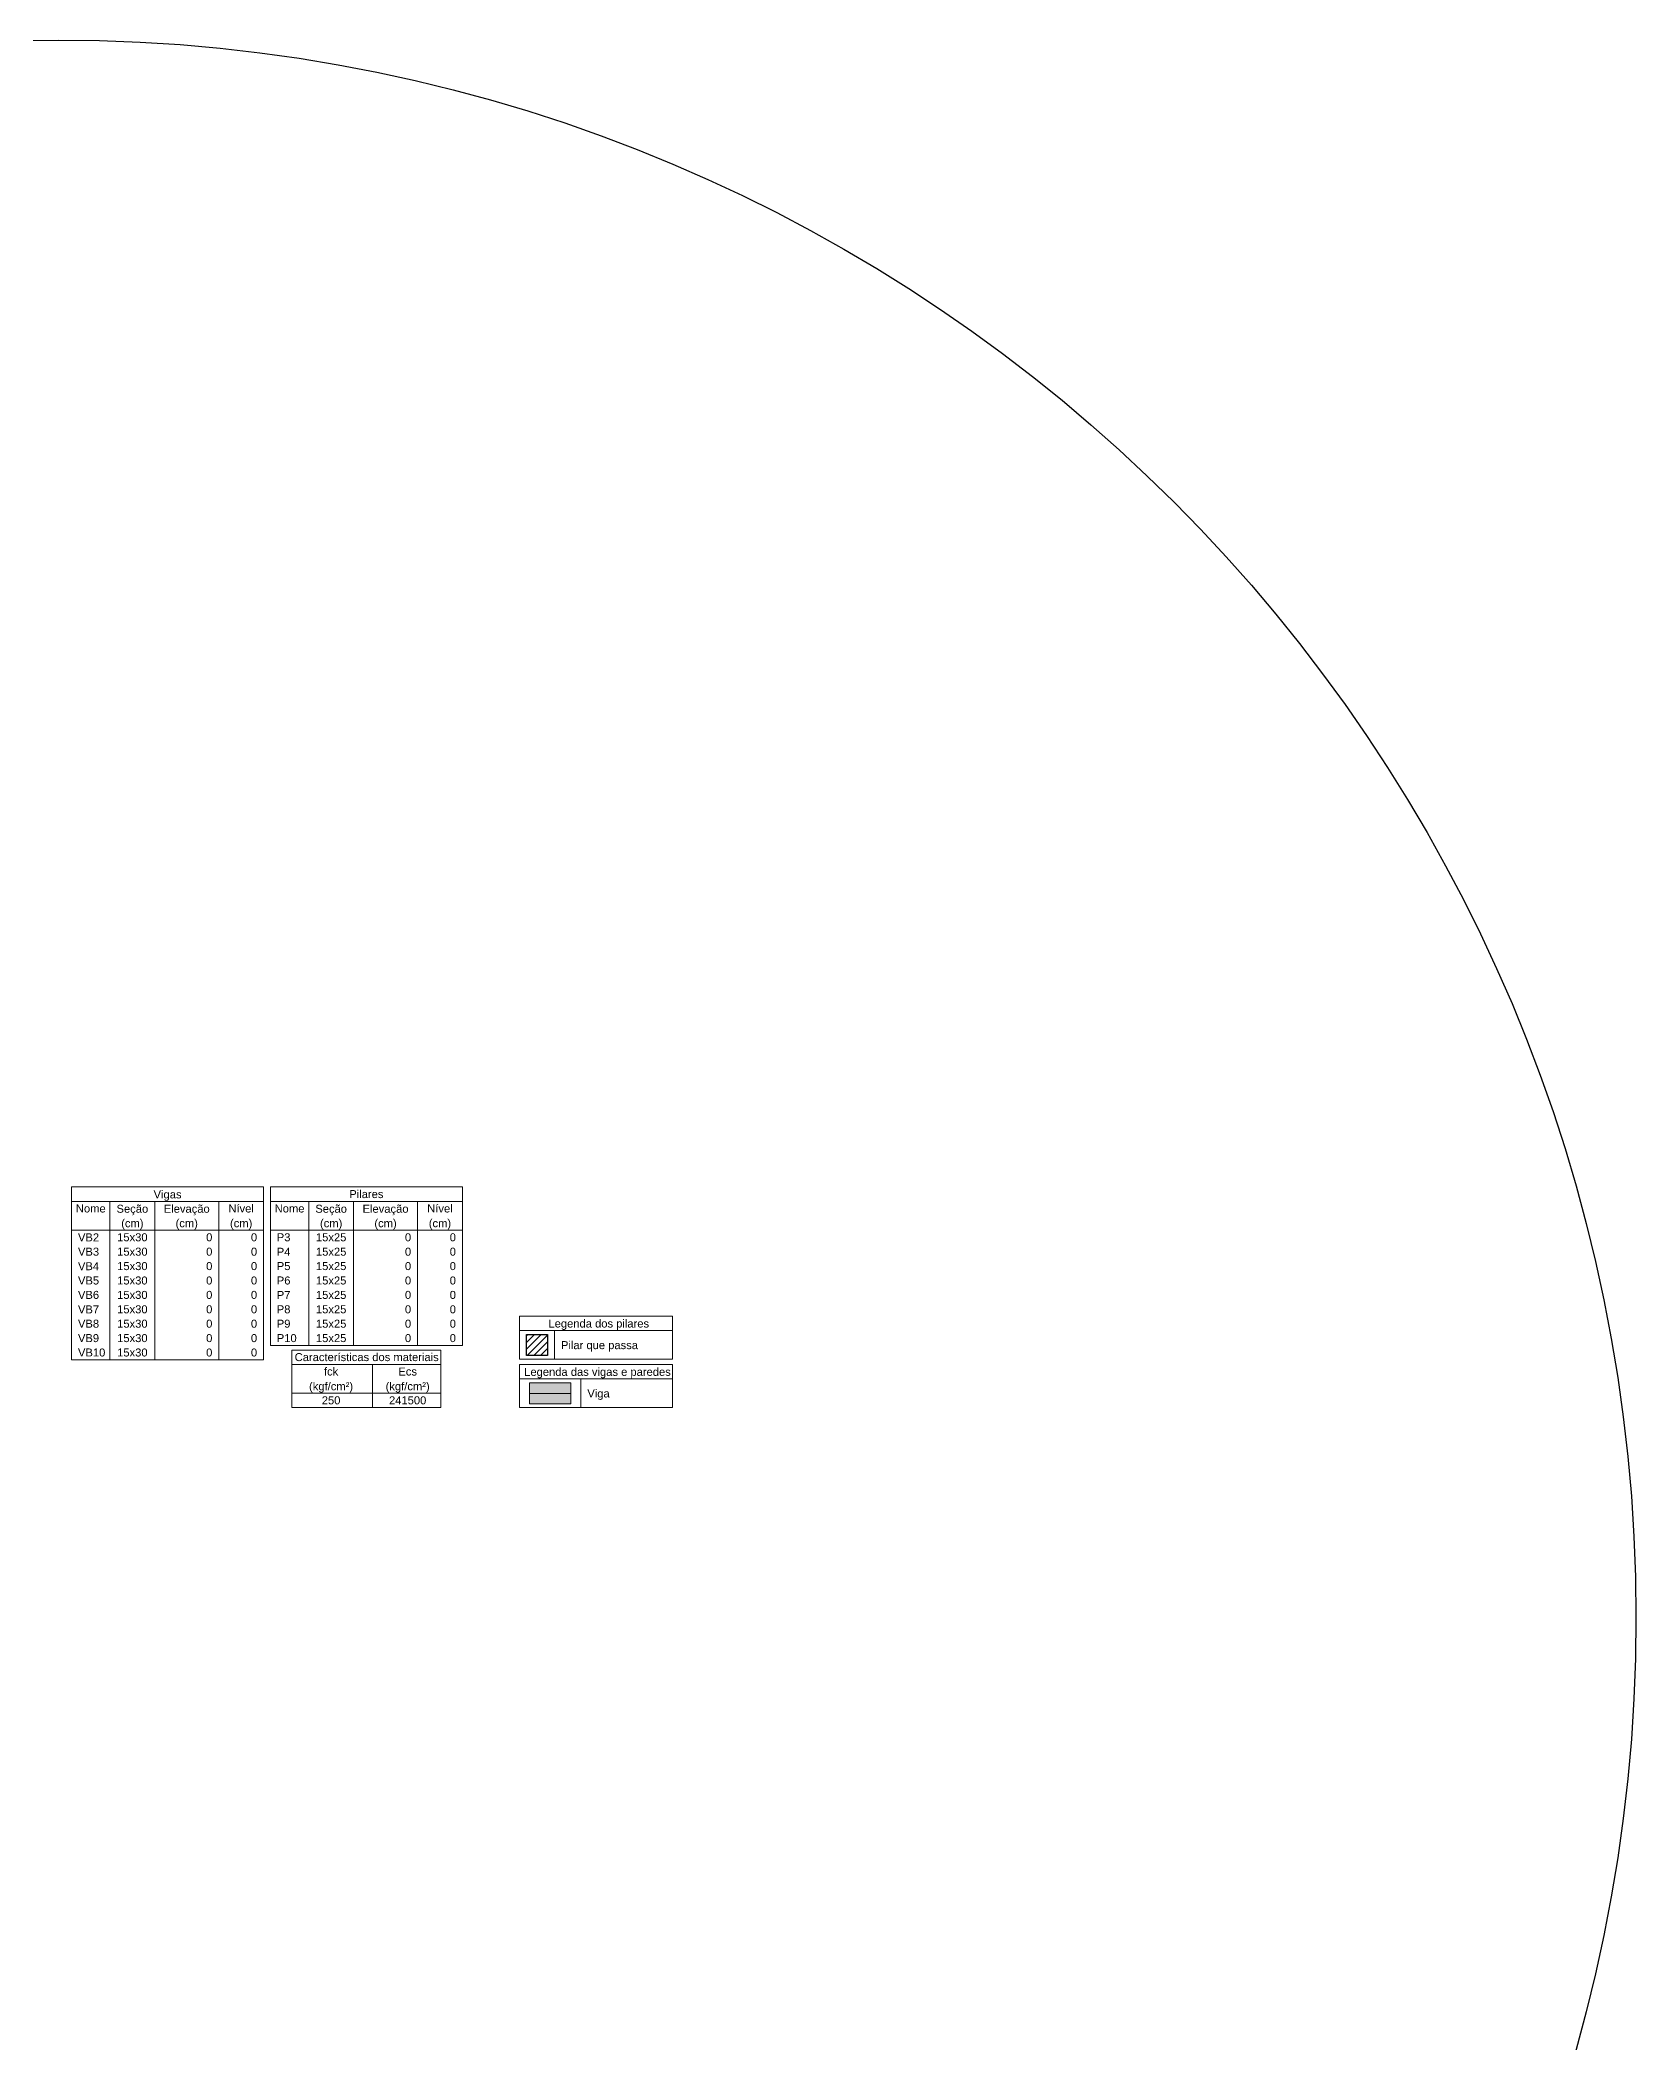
# Model space of a CAD drawing. Extents: x 5006 to 5323, y 875 to 3681.
# Drawn here: x 5231.5 to 5273.8, y 3508 to 3561 of the extents above; entities that cross this region are included whole.
import ezdxf

# ---------------------------------------------------------------- set-up
doc = ezdxf.new("R2010")
doc.units = 0
doc.header["$LTSCALE"] = 2
for name, color, linetype, lineweight in [('FO-Eixos', 5, 'Continuous', 5), ('FO-Hachura pilar que passa', 19, 'Continuous', 5), ('FO-Hachura viga', 43, 'Continuous', 5), ('FO-Pilares', 4, 'Continuous', 30), ('FO-Textos das vigas', 7, 'Continuous', 5), ('FO-Textos dos pilares', 7, 'Continuous', 5), ('FO-Vigas', 1, 'Continuous', 20)]:
    doc.layers.add(name, color=color, linetype=linetype, lineweight=lineweight)
doc.styles.add('ARIAL', font='arial.ttf')

msp = doc.modelspace()

# ---------------------------------------------------------------- hatches: boundary and pattern name
at = {"layer": 'FO-Hachura pilar que passa', "linetype": 'Continuous'}
h = msp.add_hatch(dxfattribs=at)
h.set_pattern_fill('ANSI31', color=256, style=0)
h.set_pattern_definition([(45, (5222.28817, 3516.29017), (-0.08838835, 0.08838835), [])])
h.paths.add_polyline_path([(5244.3963, 3526.2148), (5244.3963, 3526.7655), (5244.947, 3526.7655), (5244.947, 3526.2148), (5244.3963, 3526.2148)])
at = {"layer": 'FO-Hachura viga', "linetype": 'Continuous'}
msp.add_hatch(color=256, dxfattribs=at).paths.add_polyline_path([(5244.4704, 3524.9353), (5244.4704, 3525.4859), (5245.5718, 3525.4859), (5245.5718, 3524.9353), (5244.4704, 3524.9353)])

# ---------------------------------------------------------------- linework, layer by layer
msp.add_circle((5232.0127, 3519.2732), 41.7611)
at = {"layer": 'FO-Eixos'}
msp.add_line((5244.4704, 3525.2106), (5245.5718, 3525.2106), dxfattribs=at)
at = {"layer": 'FO-Pilares'}
msp.add_lwpolyline([(5244.3963, 3526.2148), (5244.3963, 3526.7655), (5244.947, 3526.7655), (5244.947, 3526.2148), (5244.3963, 3526.2148)], close=True, dxfattribs=at)
at = {"layer": 'FO-Textos das vigas'}
for p, q in [((5232.3476, 3530.6733), (5237.4308, 3530.6733)), ((5232.3476, 3530.6733), (5232.3476, 3526.0984)), ((5237.4308, 3530.6733), (5237.4308, 3526.0984)), ((5232.3476, 3530.292), (5237.4308, 3530.292)), ((5233.3642, 3530.292), (5233.3642, 3526.0984)), ((5234.5503, 3530.292), (5234.5503, 3526.0984)), ((5236.2447, 3530.292), (5236.2447, 3526.0984)), ((5232.3476, 3529.5295), (5237.4308, 3529.5295)), ((5244.2057, 3527.2559), (5248.2591, 3527.2559)), ((5244.2057, 3527.2559), (5244.2057, 3526.1122)), ((5244.2057, 3526.8746), (5248.2591, 3526.8746)), ((5245.1376, 3526.8746), (5245.1376, 3526.1122)), ((5248.2591, 3527.2559), (5248.2591, 3526.1122)), ((5238.1788, 3526.3576), (5242.1282, 3526.3576)), ((5238.1788, 3526.3576), (5238.1788, 3525.9763)), ((5242.1282, 3526.3576), (5242.1282, 3525.9763)), ((5232.3476, 3526.0984), (5237.4308, 3526.0984)), ((5238.1788, 3525.9763), (5242.1282, 3525.9763)), ((5238.1788, 3525.9763), (5238.1788, 3524.8326)), ((5240.3133, 3525.9763), (5240.3133, 3524.8326)), ((5242.1282, 3525.9763), (5242.1282, 3524.8326)), ((5244.2057, 3526.1122), (5248.2591, 3526.1122)), ((5244.2057, 3525.9763), (5248.2591, 3525.9763)), ((5244.2057, 3525.9763), (5244.2057, 3524.8326)), ((5248.2591, 3525.9763), (5248.2591, 3524.8326)), ((5244.2057, 3525.5951), (5248.2591, 3525.5951)), ((5245.8365, 3525.5951), (5245.8365, 3524.8326)), ((5238.1788, 3525.2139), (5242.1282, 3525.2139)), ((5238.1788, 3524.8326), (5242.1282, 3524.8326)), ((5244.2057, 3524.8326), (5248.2591, 3524.8326))]:
    msp.add_line(p, q, dxfattribs=at)
at = {"layer": 'FO-Textos dos pilares'}
for p, q in [((5237.6119, 3530.6733), (5242.6951, 3530.6733)), ((5237.6119, 3530.6733), (5237.6119, 3526.4796)), ((5242.6951, 3530.6733), (5242.6951, 3526.4796)), ((5237.6119, 3530.292), (5242.6951, 3530.292)), ((5238.6285, 3530.292), (5238.6285, 3526.4796)), ((5239.8146, 3530.292), (5239.8146, 3526.4796)), ((5241.509, 3530.292), (5241.509, 3526.4796)), ((5237.6119, 3529.5295), (5242.6951, 3529.5295)), ((5237.6119, 3526.4796), (5242.6951, 3526.4796))]:
    msp.add_line(p, q, dxfattribs=at)
at = {"layer": 'FO-Vigas'}
msp.add_lwpolyline([(5244.4704, 3524.9353), (5244.4704, 3525.4859), (5245.5718, 3525.4859), (5245.5718, 3524.9353), (5244.4704, 3524.9353)], close=True, dxfattribs=at)

# ---------------------------------------------------------------- texts
at = {"layer": 'FO-Textos das vigas', "linetype": 'Continuous', "char_height": 0.2118, "line_spacing_factor": 0.798, "style": 'ARIAL'}
for s, insert, width, attachment_point in [('Vigas', (5234.8891, 3530.3071), 1.484732, 8), ('Nome', (5232.8559, 3529.9955), 1.580056, 8), ('Seção', (5233.9571, 3529.9261), 1.681156, 8), ('Elevação', (5235.3971, 3529.9261), 2.440854, 8), ('Nível', (5236.8377, 3529.9955), 1.351858, 8), ('(cm)', (5233.9571, 3529.5441), 1.18432, 8), ('(cm)', (5235.3971, 3529.5441), 1.18432, 8), ('(cm)', (5236.8381, 3529.5441), 1.18432, 8), ('VB2', (5232.517, 3529.233), 1.120771, 7), ('VB3', (5232.517, 3528.8518), 1.120771, 7), ('15x30', (5233.9572, 3529.233), 1.608942, 8), ('15x30', (5233.9572, 3528.8518), 1.608942, 8), ('0', (5236.0752, 3529.233), 0.329299, 9), ('0', (5236.0752, 3528.8518), 0.329299, 9), ('0', (5237.2613, 3529.233), 0.329299, 9), ('0', (5237.2613, 3528.8518), 0.329299, 9), ('VB4', (5232.517, 3528.4705), 1.120771, 7), ('15x30', (5233.9572, 3528.4705), 1.608942, 8), ('0', (5236.0752, 3528.4705), 0.329299, 9), ('0', (5237.2613, 3528.4705), 0.329299, 9), ('VB5', (5232.517, 3528.0893), 1.120771, 7), ('VB6', (5232.517, 3527.7081), 1.120771, 7), ('15x30', (5233.9572, 3528.0893), 1.608942, 8), ('15x30', (5233.9572, 3527.7081), 1.608942, 8), ('0', (5236.0752, 3528.0893), 0.329299, 9), ('0', (5236.0752, 3527.7081), 0.329299, 9), ('0', (5237.2613, 3528.0893), 0.329299, 9), ('0', (5237.2613, 3527.7081), 0.329299, 9), ('VB7', (5232.517, 3527.3268), 1.120771, 7), ('15x30', (5233.9572, 3527.3268), 1.608942, 8), ('0', (5236.0752, 3527.3268), 0.329299, 9), ('0', (5237.2613, 3527.3268), 0.329299, 9), ('VB8', (5232.517, 3526.9456), 1.120771, 7), ('15x30', (5233.9572, 3526.9456), 1.608942, 8), ('0', (5236.0752, 3526.9456), 0.329299, 9), ('0', (5237.2613, 3526.9456), 0.329299, 9), ('Legenda dos pilares', (5246.308, 3526.8892), 4.308374, 8), ('VB9', (5232.517, 3526.5643), 1.120771, 7), ('VB10', (5232.517, 3526.1831), 1.450069, 7), ('15x30', (5233.9572, 3526.5643), 1.608942, 8), ('15x30', (5233.9572, 3526.1831), 1.608942, 8), ('0', (5236.0752, 3526.5643), 0.329299, 9), ('0', (5236.0752, 3526.1831), 0.329299, 9), ('0', (5237.2613, 3526.5643), 0.329299, 9), ('0', (5237.2613, 3526.1831), 0.329299, 9), ('Pilar que passa', (5245.3072, 3526.3172), 4.087347, 7), ('Características dos materiais', (5240.1624, 3526.0611), 7.646083, 8), ('fck', (5239.2194, 3525.6798), 0.759698, 8), ('Ecs', (5241.2473, 3525.6798), 0.990785, 8), ('Legenda das vigas e paredes', (5246.2743, 3525.6096), 7.77607, 8), ('(kgf/cm²)', (5239.219, 3525.2283), 2.336865, 8), ('(kgf/cm²)', (5241.2471, 3525.2283), 2.336865, 8), ('Viga', (5246.0057, 3525.0376), 1.187208, 7), ('250', (5239.2194, 3524.9173), 0.987896, 8), ('241500', (5241.2473, 3524.9173), 1.975792, 8)]:
    msp.add_mtext(s, dxfattribs=dict(at, insert=insert, width=width, attachment_point=attachment_point))
at = {"layer": 'FO-Textos dos pilares', "linetype": 'Continuous', "char_height": 0.2118, "line_spacing_factor": 0.798, "style": 'ARIAL'}
for s, insert, width, attachment_point in [('Pilares', (5240.1535, 3530.3767), 1.814031, 8), ('Nome', (5238.1202, 3529.9955), 1.580056, 8), ('Seção', (5239.2214, 3529.9259), 1.681156, 8), ('Elevação', (5240.6614, 3529.9259), 2.440854, 8), ('Nível', (5242.1021, 3529.9955), 1.351858, 8), ('(cm)', (5239.2214, 3529.5439), 1.18432, 8), ('(cm)', (5240.6614, 3529.5439), 1.18432, 8), ('(cm)', (5242.1024, 3529.5439), 1.18432, 8), ('P3', (5237.7813, 3529.233), 0.725035, 7), ('P4', (5237.7813, 3528.8518), 0.725035, 7), ('15x25', (5239.2216, 3529.233), 1.608942, 8), ('15x25', (5239.2216, 3528.8518), 1.608942, 8), ('0', (5241.3396, 3529.233), 0.329299, 9), ('0', (5241.3396, 3528.8518), 0.329299, 9), ('0', (5242.5257, 3529.233), 0.329299, 9), ('0', (5242.5257, 3528.8518), 0.329299, 9), ('P5', (5237.7813, 3528.4705), 0.725035, 7), ('15x25', (5239.2216, 3528.4705), 1.608942, 8), ('0', (5241.3396, 3528.4705), 0.329299, 9), ('0', (5242.5257, 3528.4705), 0.329299, 9), ('P6', (5237.7813, 3528.0893), 0.725035, 7), ('P7', (5237.7813, 3527.7081), 0.725035, 7), ('15x25', (5239.2216, 3528.0893), 1.608942, 8), ('15x25', (5239.2216, 3527.7081), 1.608942, 8), ('0', (5241.3396, 3528.0893), 0.329299, 9), ('0', (5241.3396, 3527.7081), 0.329299, 9), ('0', (5242.5257, 3528.0893), 0.329299, 9), ('0', (5242.5257, 3527.7081), 0.329299, 9), ('P8', (5237.7813, 3527.3268), 0.725035, 7), ('15x25', (5239.2216, 3527.3268), 1.608942, 8), ('0', (5241.3396, 3527.3268), 0.329299, 9), ('0', (5242.5257, 3527.3268), 0.329299, 9), ('P9', (5237.7813, 3526.9456), 0.725035, 7), ('15x25', (5239.2216, 3526.9456), 1.608942, 8), ('0', (5241.3396, 3526.9456), 0.329299, 9), ('0', (5242.5257, 3526.9456), 0.329299, 9), ('P10', (5237.7813, 3526.5643), 1.054333, 7), ('15x25', (5239.2216, 3526.5643), 1.608942, 8), ('0', (5241.3396, 3526.5643), 0.329299, 9), ('0', (5242.5257, 3526.5643), 0.329299, 9)]:
    msp.add_mtext(s, dxfattribs=dict(at, insert=insert, width=width, attachment_point=attachment_point))

doc.saveas('drawing.dxf')
